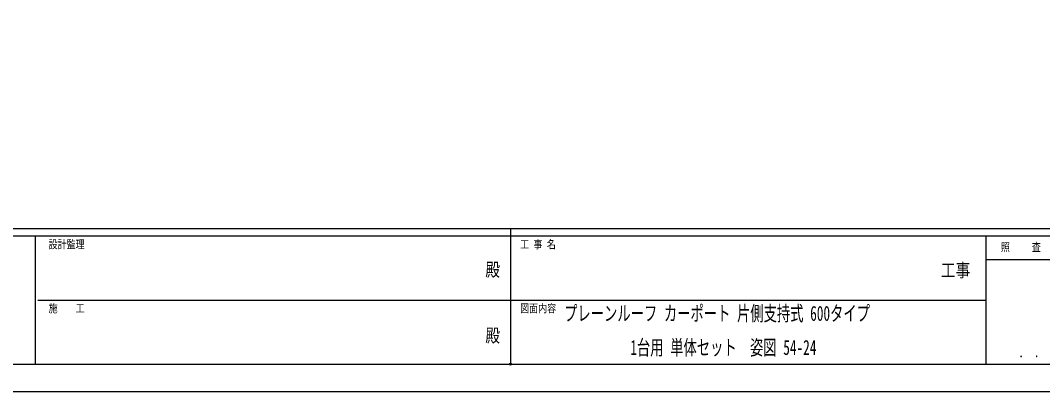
# Model space of a CAD drawing. Units: millimetres, scale not verified. Extents: x -10512 to 10512, y -7425 to 7425.
# Drawn here: x -3363 to 3626, y -7425 to -4887 of the extents above; entities that cross this region are included whole.
import ezdxf
from ezdxf.enums import TextEntityAlignment as Align

# ---------------------------------------------------------------- set-up
doc = ezdxf.new("R2010")
doc.units = ezdxf.units.MM
doc.header["$LTSCALE"] = 30
doc.header["$PDMODE"] = 32
doc.header["$PDSIZE"] = 15
doc.layers.add('0-2_USER1', color=3, linetype='Continuous')
doc.layers.add('0-6_YKK_ZWAK', color=7, linetype='Continuous')
doc.styles.add('ＭＳ ゴシック', font='')
doc.styles.get('ＭＳ ゴシック').set_extended_font_data('MS Gothic')

msp = doc.modelspace()

# ---------------------------------------------------------------- linework, layer by layer
at = {"layer": '0-6_YKK_ZWAK'}
for p, q in [((9737.55, -6312.5), (-9762.45, -6312.5)), ((-12.45, -6312.5), (-12.45, -7237.5)), ((-3262.45, -6362.5), (-9762.45, -6362.5)), ((-3262.45, -6362.5), (-3262.45, -7237.5)), ((-12.45, -6362.5), (-3262.45, -6362.5)), ((3237.55, -6362.5), (-12.45, -6362.5)), ((4962.55, -6525), (3237.55, -6525)), ((-3243.7, -6800), (-12.45, -6800)), ((-12.45, -6800), (3237.55, -6800)), ((-9762.45, -7237.5), (-3262.45, -7237.5)), ((-3262.45, -7237.5), (-12.45, -7237.5)), ((-12.45, -7237.5), (3237.55, -7237.5)), ((3237.55, -7237.5), (4962.55, -7237.5))]:
    msp.add_line(p, q, dxfattribs=at)
msp.add_lwpolyline([(-10512.5, -7425), (10512.5, -7425), (10512.5, 7425), (-10512.5, 7425)], close=True, dxfattribs=at)
msp.add_lwpolyline([(4962.55, -6362.5), (3237.55, -6362.5), (3237.55, -7237.5)], dxfattribs=at)
msp.add_point((-12.45, -7237.5), dxfattribs=at)

# ---------------------------------------------------------------- texts
at = {"layer": '0-2_USER1', "style": 'ＭＳ ゴシック', "width": 0.65}
for s, p in [('プレーンルーフ カーポート 片側支持式 600タイプ', (354.23, -6972.08)), ('1台用 単体セット\u3000姿図 54-24', (806.99, -7205.42))]:
    msp.add_text(s, height=102.6, dxfattribs=at).set_placement(p, align=Align.BOTTOM_LEFT)
at = {"layer": '0-6_YKK_ZWAK', "style": 'ＭＳ ゴシック', "width": 0.8}
for s, height, p in [('設計監理', 54.99, (-3170.78, -6462.5)), ('工 事 名', 54.99, (53.17, -6462.5)), ('照     査', 54.99, (3341.05, -6481.25)), ('殿', 91.64, (-184.17, -6664.58)), ('工事', 91.64, (2930.83, -6668.66)), ('施\u3000\u3000工', 54.99, (-3170.78, -6900)), ('図面内容', 54.99, (53.17, -6900)), ('殿', 91.64, (-184.17, -7114.58)), ('． ．', 64.79, (3462.5, -7210.88))]:
    msp.add_text(s, height=height, dxfattribs=at).set_placement(p, align=Align.BOTTOM_LEFT)

doc.saveas('drawing.dxf')
